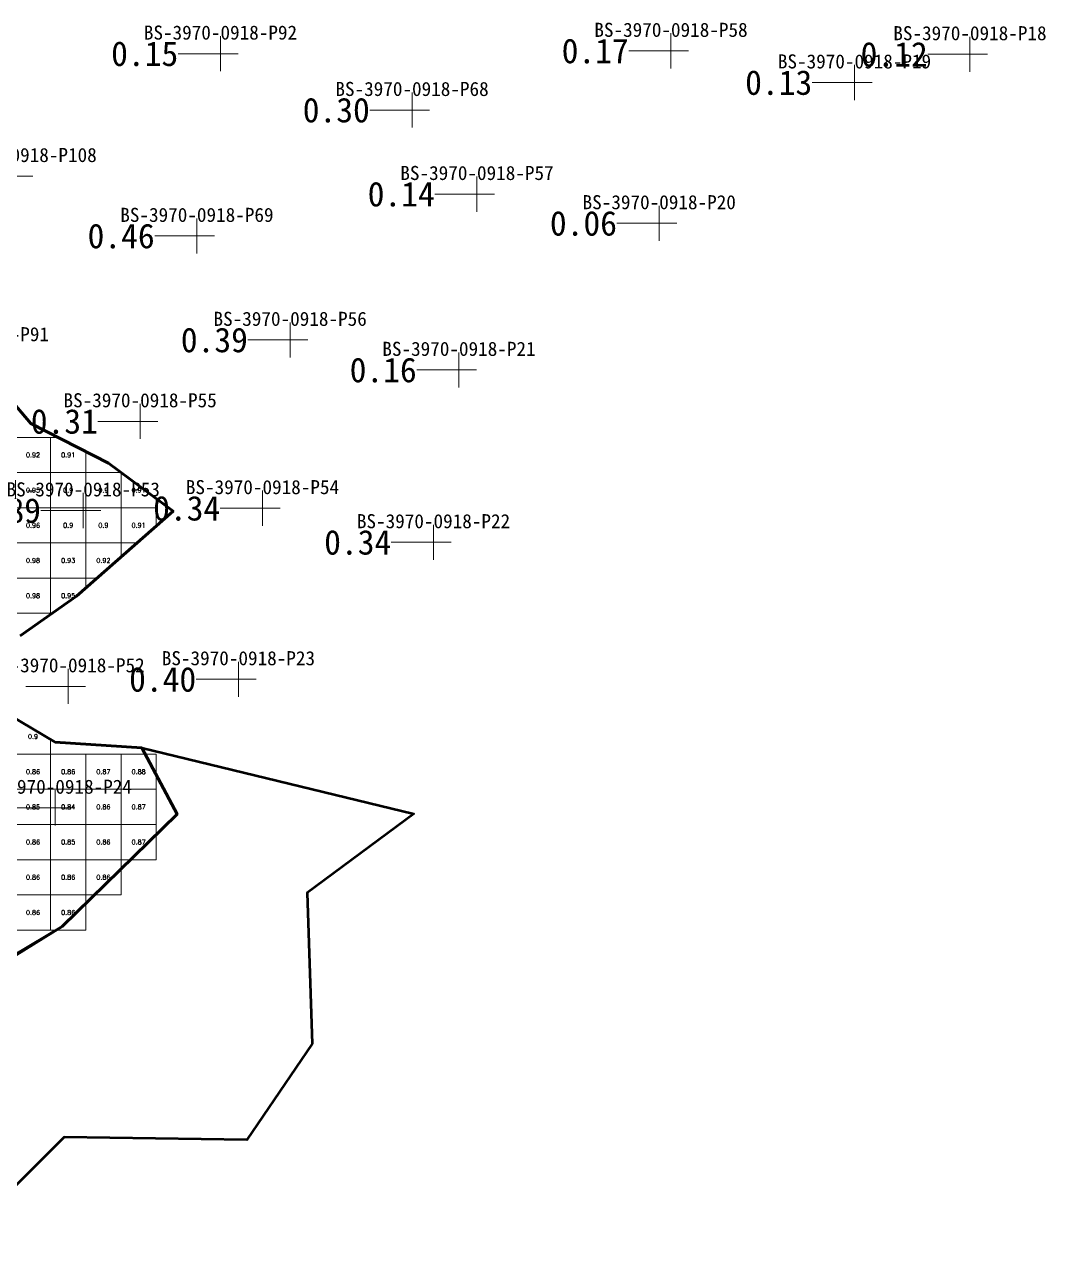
# Model space of a CAD drawing. Header units: inches. Extents: x 469796 to 469991, y 4349683 to 4349814.
# Drawn here: x 469919.56 to 469948.57, y 4349735.56 to 4349770.18 of the extents above; entities that cross this region are included whole.
import ezdxf
from ezdxf.enums import TextEntityAlignment as Align

# ---------------------------------------------------------------- set-up
doc = ezdxf.new("R2010")
doc.units = ezdxf.units.IN
doc.header["$MEASUREMENT"] = 0
for name, color, linetype, lineweight in [('点', 7, 'Continuous', 0), ('爆区方格网', 7, 'Continuous', 0), ('线条', 7, 'Continuous', 0), ('钻孔', 7, 'Continuous', 0)]:
    doc.layers.add(name, color=color, linetype=linetype, lineweight=lineweight)
doc.styles.add('3dmine_textStyle_1', font='txt.shx', dxfattribs={"height": 1, "bigfont": 'gbcbig.shx'})
doc.styles.add('3dmine_textStyle_2', font='', dxfattribs={"height": 1})
doc.styles.get('3dmine_textStyle_2').set_extended_font_data('SimSun-ExtB')

msp = doc.modelspace()

# ---------------------------------------------------------------- hatches: boundary and pattern name
at = {"layer": '钻孔', "linetype": 'Continuous', "lineweight": 0, "true_color": 0x808080, "extrusion": (0, 1, 0)}
for points in [[(-469926.129, 3960.351), (-469925.129, 3960.351), (-469925.129, 3972.351), (-469926.129, 3972.351)], [(-469938.925, 3960.271), (-469937.925, 3960.271), (-469937.925, 3972.271), (-469938.925, 3972.271)], [(-469947.416, 3959.676), (-469946.416, 3959.676), (-469946.416, 3971.676), (-469947.416, 3971.676)], [(-469944.137, 3960.063), (-469943.137, 3960.063), (-469943.137, 3972.063), (-469944.137, 3972.063)], [(-469931.57, 3960.393), (-469930.57, 3960.393), (-469930.57, 3972.393), (-469931.57, 3972.393)], [(-469920.302, 3960.265), (-469919.302, 3960.265), (-469919.302, 3972.265), (-469920.302, 3972.265)], [(-469933.415, 3960.395), (-469932.415, 3960.395), (-469932.415, 3972.395), (-469933.415, 3972.395)], [(-469938.591, 3960.01), (-469937.591, 3960.01), (-469937.591, 3972.01), (-469938.591, 3972.01)], [(-469925.46, 3960.35), (-469924.46, 3960.35), (-469924.46, 3972.35), (-469925.46, 3972.35)], [(-469928.108, 3959.521), (-469927.108, 3959.521), (-469927.108, 3972.521), (-469928.108, 3972.521)], [(-469932.903, 3960.151), (-469931.903, 3960.151), (-469931.903, 3972.151), (-469932.903, 3972.151)], [(-469923.847, 3960.349), (-469922.847, 3960.349), (-469922.847, 3972.349), (-469923.847, 3972.349)], [(-469927.322, 3960.427), (-469926.322, 3960.427), (-469926.322, 3972.427), (-469927.322, 3972.427)], [(-469932.18, 3960.143), (-469931.18, 3960.143), (-469931.18, 3972.143), (-469932.18, 3972.143)], [(-469921.799, 3959.565), (-469920.799, 3959.565), (-469920.799, 3972.565), (-469921.799, 3972.565)], [(-469926.639, 3960.377), (-469925.639, 3960.377), (-469925.639, 3972.377), (-469926.639, 3972.377)]]:
    msp.add_hatch(color=8, dxfattribs=at).paths.add_polyline_path(points, flags=0)
at = {"layer": '钻孔', "linetype": 'Continuous', "lineweight": 0, "true_color": 0x00ffff, "extrusion": (0, 1, 0)}
for points in [[(-469922.231, 3959.919), (-469921.231, 3959.919), (-469921.231, 3971.919), (-469922.231, 3971.919)], [(-469921.438, 3959.664), (-469920.438, 3959.664), (-469920.438, 3972.664), (-469921.438, 3972.664)]]:
    msp.add_hatch(color=4, dxfattribs=at).paths.add_polyline_path(points, flags=0)

# ---------------------------------------------------------------- linework, layer by layer
at = {"color": 5, "linetype": 'Continuous', "lineweight": 53, "elevation": 3966.246}
for points in [[(469919.44, 4349752.801), (469921.036, 4349753.929), (469923.781, 4349756.345), (469921.953, 4349757.713), (469919.744, 4349758.835), (469918.082, 4349760.773)], [(469918.257, 4349743.131), (469920.63, 4349744.542), (469923.896, 4349747.734), (469922.899, 4349749.619), (469920.438, 4349749.783), (469917.807, 4349751.337)]]:
    msp.add_lwpolyline(points, dxfattribs=at)
at = {"color": 1, "linetype": 'Continuous', "lineweight": 50, "true_color": 0xff0000, "elevation": 3966.246}
for points in [[(469914.34, 4349740.643), (469920.63, 4349744.542), (469923.896, 4349747.734), (469922.899, 4349749.619), (469922.899, 4349749.619)], [(469922.899, 4349749.619), (469930.619, 4349747.744), (469927.588, 4349745.496), (469927.738, 4349741.214), (469925.874, 4349738.479), (469920.687, 4349738.561), (469917.687, 4349735.561)]]:
    msp.add_lwpolyline(points, dxfattribs=at)
at = {"layer": '点', "color": 138, "linetype": 'Continuous', "lineweight": 0, "true_color": 0x004c4c}
for points, elevation in [([(469925.129, 4349768.844), (469925.129, 4349769.844)], 3972.351), ([(469937.925, 4349768.922), (469937.925, 4349769.922)], 3972.271), ([(469946.416, 4349768.826), (469946.416, 4349769.826)], 3971.676), ([(469925.629, 4349769.344), (469924.629, 4349769.344)], 3972.351), ([(469938.425, 4349769.422), (469937.425, 4349769.422)], 3972.271), ([(469946.916, 4349769.326), (469945.916, 4349769.326)], 3971.676), ([(469943.137, 4349768.024), (469943.137, 4349769.024)], 3972.063), ([(469930.57, 4349767.242), (469930.57, 4349768.242)], 3972.393), ([(469943.637, 4349768.524), (469942.637, 4349768.524)], 3972.063), ([(469931.07, 4349767.742), (469930.07, 4349767.742)], 3972.393), ([(469919.802, 4349765.865), (469918.802, 4349765.865)], 3972.265), ([(469932.415, 4349764.854), (469932.415, 4349765.854)], 3972.395), ([(469932.915, 4349765.354), (469931.915, 4349765.354)], 3972.395), ([(469937.591, 4349764.024), (469937.591, 4349765.024)], 3972.01), ([(469924.46, 4349763.664), (469924.46, 4349764.664)], 3972.35), ([(469938.091, 4349764.524), (469937.091, 4349764.524)], 3972.01), ([(469924.96, 4349764.164), (469923.96, 4349764.164)], 3972.35), ([(469927.108, 4349760.71), (469927.108, 4349761.71)], 3972.521), ([(469927.608, 4349761.21), (469926.608, 4349761.21)], 3972.521), ([(469931.903, 4349759.857), (469931.903, 4349760.857)], 3972.151), ([(469932.403, 4349760.357), (469931.403, 4349760.357)], 3972.151), ([(469922.847, 4349758.396), (469922.847, 4349759.396)], 3972.349), ([(469923.347, 4349758.896), (469922.347, 4349758.896)], 3972.349), ([(469921.231, 4349755.864), (469921.231, 4349756.864)], 3971.919), ([(469926.322, 4349755.928), (469926.322, 4349756.928)], 3972.427), ([(469921.731, 4349756.364), (469920.731, 4349756.364)], 3971.919), ([(469926.822, 4349756.428), (469925.822, 4349756.428)], 3972.427), ([(469931.18, 4349754.96), (469931.18, 4349755.96)], 3972.143), ([(469931.68, 4349755.46), (469930.68, 4349755.46)], 3972.143), ([(469925.639, 4349751.067), (469925.639, 4349752.067)], 3972.377), ([(469920.799, 4349750.866), (469920.799, 4349751.866)], 3972.565), ([(469921.299, 4349751.366), (469920.299, 4349751.366)], 3972.565), ([(469926.139, 4349751.567), (469925.139, 4349751.567)], 3972.377), ([(469920.438, 4349747.416), (469920.438, 4349748.416)], 3972.664), ([(469920.938, 4349747.916), (469919.938, 4349747.916)], 3972.664)]:
    msp.add_lwpolyline(points, dxfattribs=dict(at, elevation=elevation))
at = {"layer": '爆区方格网', "color": 4, "linetype": 'Continuous', "lineweight": 0, "true_color": 0x00ffff, "elevation": 3972.193}
for points in [[(469920.304, 4349757.442), (469919.304, 4349757.442), (469919.304, 4349758.442), (469920.304, 4349758.442), (469920.304, 4349757.442)], [(469921.304, 4349758.043), (469921.304, 4349757.442), (469920.304, 4349757.442), (469920.304, 4349758.442), (469920.518, 4349758.442), (469921.304, 4349758.043)], [(469920.304, 4349756.442), (469919.304, 4349756.442), (469919.304, 4349757.442), (469920.304, 4349757.442), (469920.304, 4349756.442)], [(469921.304, 4349756.442), (469920.304, 4349756.442), (469920.304, 4349757.442), (469921.304, 4349757.442), (469921.304, 4349756.442)], [(469922.304, 4349756.442), (469921.304, 4349756.442), (469921.304, 4349757.442), (469922.304, 4349757.442), (469922.304, 4349756.442)], [(469923.304, 4349756.702), (469923.304, 4349756.442), (469922.304, 4349756.442), (469922.304, 4349757.442), (469922.315, 4349757.442), (469923.304, 4349756.702)], [(469920.304, 4349755.442), (469919.304, 4349755.442), (469919.304, 4349756.442), (469920.304, 4349756.442), (469920.304, 4349755.442)], [(469921.304, 4349755.442), (469920.304, 4349755.442), (469920.304, 4349756.442), (469921.304, 4349756.442), (469921.304, 4349755.442)], [(469922.304, 4349755.442), (469921.304, 4349755.442), (469921.304, 4349756.442), (469922.304, 4349756.442), (469922.304, 4349755.442)], [(469923.304, 4349755.924), (469922.756, 4349755.442), (469922.304, 4349755.442), (469922.304, 4349756.442), (469923.304, 4349756.442), (469923.304, 4349755.924)], [(469920.304, 4349754.442), (469919.304, 4349754.442), (469919.304, 4349755.442), (469920.304, 4349755.442), (469920.304, 4349754.442)], [(469921.304, 4349754.442), (469920.304, 4349754.442), (469920.304, 4349755.442), (469921.304, 4349755.442), (469921.304, 4349754.442)], [(469922.304, 4349755.044), (469921.619, 4349754.442), (469921.304, 4349754.442), (469921.304, 4349755.442), (469922.304, 4349755.442), (469922.304, 4349755.044)], [(469920.304, 4349753.442), (469919.304, 4349753.442), (469919.304, 4349754.442), (469920.304, 4349754.442), (469920.304, 4349753.442)], [(469921.304, 4349754.164), (469921.036, 4349753.929), (469920.348, 4349753.442), (469920.304, 4349753.442), (469920.304, 4349754.442), (469921.304, 4349754.442), (469921.304, 4349754.164)], [(469920.304, 4349749.862), (469920.304, 4349749.442), (469919.304, 4349749.442), (469919.304, 4349750.442), (469919.322, 4349750.442), (469920.304, 4349749.862)], [(469920.304, 4349748.442), (469919.304, 4349748.442), (469919.304, 4349749.442), (469920.304, 4349749.442), (469920.304, 4349748.442)], [(469921.304, 4349748.442), (469920.304, 4349748.442), (469920.304, 4349749.442), (469921.304, 4349749.442), (469921.304, 4349748.442)], [(469922.304, 4349748.442), (469921.304, 4349748.442), (469921.304, 4349749.442), (469922.304, 4349749.442), (469922.304, 4349748.442)], [(469923.304, 4349748.442), (469922.304, 4349748.442), (469922.304, 4349749.442), (469923.304, 4349749.442), (469923.304, 4349748.442)], [(469920.304, 4349747.442), (469919.304, 4349747.442), (469919.304, 4349748.442), (469920.304, 4349748.442), (469920.304, 4349747.442)], [(469921.304, 4349747.442), (469920.304, 4349747.442), (469920.304, 4349748.442), (469921.304, 4349748.442), (469921.304, 4349747.442)], [(469922.304, 4349747.442), (469921.304, 4349747.442), (469921.304, 4349748.442), (469922.304, 4349748.442), (469922.304, 4349747.442)], [(469923.304, 4349747.442), (469922.304, 4349747.442), (469922.304, 4349748.442), (469923.304, 4349748.442), (469923.304, 4349747.442)], [(469920.304, 4349746.442), (469919.304, 4349746.442), (469919.304, 4349747.442), (469920.304, 4349747.442), (469920.304, 4349746.442)], [(469921.304, 4349746.442), (469920.304, 4349746.442), (469920.304, 4349747.442), (469921.304, 4349747.442), (469921.304, 4349746.442)], [(469922.304, 4349746.442), (469921.304, 4349746.442), (469921.304, 4349747.442), (469922.304, 4349747.442), (469922.304, 4349746.442)], [(469923.304, 4349746.442), (469922.304, 4349746.442), (469922.304, 4349747.442), (469923.304, 4349747.442), (469923.304, 4349746.442)], [(469920.304, 4349745.442), (469919.304, 4349745.442), (469919.304, 4349746.442), (469920.304, 4349746.442), (469920.304, 4349745.442)], [(469921.304, 4349745.442), (469920.304, 4349745.442), (469920.304, 4349746.442), (469921.304, 4349746.442), (469921.304, 4349745.442)], [(469922.304, 4349745.442), (469921.304, 4349745.442), (469921.304, 4349746.442), (469922.304, 4349746.442), (469922.304, 4349745.442)], [(469920.304, 4349744.442), (469919.304, 4349744.442), (469919.304, 4349745.442), (469920.304, 4349745.442), (469920.304, 4349744.442)], [(469921.304, 4349744.442), (469920.469, 4349744.442), (469920.63, 4349744.542), (469920.462, 4349744.442), (469920.304, 4349744.442), (469920.304, 4349745.442), (469921.304, 4349745.442), (469921.304, 4349744.442)]]:
    msp.add_lwpolyline(points, dxfattribs=at)
at = {"layer": '线条', "color": 138, "linetype": 'Continuous', "lineweight": 0, "true_color": 0x004c4c}
for points, elevation in [([(469925.129, 4349769.344), (469925.129, 4349769.344), (469925.129, 4349769.344)], 3972.351), ([(469937.925, 4349769.422), (469937.925, 4349769.422), (469937.925, 4349769.422)], 3972.271), ([(469946.416, 4349769.326), (469946.416, 4349769.326), (469946.416, 4349769.326)], 3971.676), ([(469943.137, 4349768.524), (469943.137, 4349768.524), (469943.137, 4349768.524)], 3972.063), ([(469930.57, 4349767.742), (469930.57, 4349767.742), (469930.57, 4349767.742)], 3972.393), ([(469932.415, 4349765.354), (469932.415, 4349765.354), (469932.415, 4349765.354)], 3972.395), ([(469937.591, 4349764.524), (469937.591, 4349764.524), (469937.591, 4349764.524)], 3972.01), ([(469924.46, 4349764.164), (469924.46, 4349764.164), (469924.46, 4349764.164)], 3972.35), ([(469927.108, 4349761.21), (469927.108, 4349761.21), (469927.108, 4349761.21)], 3972.521), ([(469931.903, 4349760.357), (469931.903, 4349760.357), (469931.903, 4349760.357)], 3972.151), ([(469922.847, 4349758.896), (469922.847, 4349758.896), (469922.847, 4349758.896)], 3972.349), ([(469921.231, 4349756.364), (469921.231, 4349756.364), (469921.231, 4349756.364)], 3971.919), ([(469926.322, 4349756.428), (469926.322, 4349756.428), (469926.322, 4349756.428)], 3972.427), ([(469931.18, 4349755.46), (469931.18, 4349755.46), (469931.18, 4349755.46)], 3972.143), ([(469920.799, 4349751.366), (469920.799, 4349751.366), (469920.799, 4349751.366)], 3972.565), ([(469925.639, 4349751.567), (469925.639, 4349751.567), (469925.639, 4349751.567)], 3972.377), ([(469920.438, 4349747.916), (469920.438, 4349747.916), (469920.438, 4349747.916)], 3972.664)]:
    msp.add_lwpolyline(points, dxfattribs=dict(at, elevation=elevation))
at = {"layer": '钻孔', "color": 8, "linetype": 'Continuous', "lineweight": 0, "true_color": 0x808080}
for points, elevation in [([(469925.129, 4349769.344), (469923.929, 4349769.344)], 3972.351), ([(469925.129, 4349769.344), (469923.929, 4349769.344)], 3960.351), ([(469937.925, 4349769.422), (469936.725, 4349769.422)], 3972.271), ([(469937.925, 4349769.422), (469936.725, 4349769.422)], 3960.271), ([(469946.416, 4349769.326), (469945.216, 4349769.326)], 3971.676), ([(469946.416, 4349769.326), (469945.216, 4349769.326)], 3959.676), ([(469943.137, 4349768.524), (469941.937, 4349768.524)], 3972.063), ([(469943.137, 4349768.524), (469941.937, 4349768.524)], 3960.063), ([(469930.57, 4349767.742), (469929.37, 4349767.742)], 3972.393), ([(469930.57, 4349767.742), (469929.37, 4349767.742)], 3960.393), ([(469932.415, 4349765.354), (469931.215, 4349765.354)], 3972.395), ([(469932.415, 4349765.354), (469931.215, 4349765.354)], 3960.395), ([(469937.591, 4349764.524), (469936.391, 4349764.524)], 3972.01), ([(469937.591, 4349764.524), (469936.391, 4349764.524)], 3960.01), ([(469924.46, 4349764.164), (469923.26, 4349764.164)], 3972.35), ([(469924.46, 4349764.164), (469923.26, 4349764.164)], 3960.35), ([(469927.108, 4349761.21), (469925.908, 4349761.21)], 3972.521), ([(469927.108, 4349761.21), (469925.908, 4349761.21)], 3959.521), ([(469931.903, 4349760.357), (469930.703, 4349760.357)], 3972.151), ([(469931.903, 4349760.357), (469930.703, 4349760.357)], 3960.151), ([(469922.847, 4349758.896), (469921.647, 4349758.896)], 3972.349), ([(469922.847, 4349758.896), (469921.647, 4349758.896)], 3960.349), ([(469926.322, 4349756.428), (469925.122, 4349756.428)], 3972.427), ([(469926.322, 4349756.428), (469925.122, 4349756.428)], 3960.427), ([(469931.18, 4349755.46), (469929.98, 4349755.46)], 3972.143), ([(469931.18, 4349755.46), (469929.98, 4349755.46)], 3960.143), ([(469920.799, 4349751.366), (469919.599, 4349751.366)], 3972.565), ([(469920.799, 4349751.366), (469919.599, 4349751.366)], 3959.565), ([(469925.639, 4349751.567), (469924.439, 4349751.567)], 3972.377), ([(469925.639, 4349751.567), (469924.439, 4349751.567)], 3960.377)]:
    msp.add_lwpolyline(points, dxfattribs=dict(at, elevation=elevation))
at = {"layer": '钻孔', "color": 4, "linetype": 'Continuous', "lineweight": 0, "true_color": 0x00ffff}
for points, elevation in [([(469921.231, 4349756.364), (469920.031, 4349756.364)], 3971.919), ([(469921.231, 4349756.364), (469920.031, 4349756.364)], 3959.919), ([(469920.438, 4349747.916), (469919.238, 4349747.916)], 3972.664), ([(469920.438, 4349747.916), (469919.238, 4349747.916)], 3959.664)]:
    msp.add_lwpolyline(points, dxfattribs=dict(at, elevation=elevation))

# ---------------------------------------------------------------- texts
at = {"color": 4, "linetype": 'Continuous', "lineweight": 0, "true_color": 0x00ffff, "style": '3dmine_textStyle_1'}
for s, p in [('0.92', (469919.804, 4349757.942, 3972.193)), ('0.91', (469920.804, 4349757.942, 3972.193)), ('0.95', (469919.804, 4349756.942, 3972.193)), ('0.9', (469920.804, 4349756.942, 3972.193)), ('0.9', (469921.804, 4349756.942, 3972.193)), ('0.91', (469922.804, 4349756.942, 3972.193)), ('0.96', (469919.804, 4349755.942, 3972.193)), ('0.9', (469920.804, 4349755.942, 3972.193)), ('0.9', (469921.804, 4349755.942, 3972.193)), ('0.91', (469922.804, 4349755.942, 3972.193)), ('0.98', (469919.804, 4349754.942, 3972.193)), ('0.93', (469920.804, 4349754.942, 3972.193)), ('0.92', (469921.804, 4349754.942, 3972.193)), ('0.98', (469919.804, 4349753.942, 3972.193)), ('0.95', (469920.804, 4349753.942, 3972.193)), ('0.9', (469919.804, 4349749.942, 3972.193)), ('0.86', (469919.804, 4349748.942, 3972.193)), ('0.86', (469920.804, 4349748.942, 3972.193)), ('0.87', (469921.804, 4349748.942, 3972.193)), ('0.88', (469922.804, 4349748.942, 3972.193)), ('0.85', (469919.804, 4349747.942, 3972.193)), ('0.84', (469920.804, 4349747.942, 3972.193)), ('0.86', (469921.804, 4349747.942, 3972.193)), ('0.87', (469922.804, 4349747.942, 3972.193)), ('0.86', (469919.804, 4349746.942, 3972.193)), ('0.85', (469920.804, 4349746.942, 3972.193)), ('0.86', (469921.804, 4349746.942, 3972.193)), ('0.87', (469922.804, 4349746.942, 3972.193)), ('0.86', (469919.804, 4349745.942, 3972.193)), ('0.86', (469920.804, 4349745.942, 3972.193)), ('0.86', (469921.804, 4349745.942, 3972.193)), ('0.86', (469919.804, 4349744.942, 3972.193)), ('0.86', (469920.804, 4349744.942, 3972.193))]:
    msp.add_text(s, height=0.1333, dxfattribs=at).set_placement(p, align=Align.MIDDLE_CENTER)
at = {"layer": '钻孔', "color": 138, "linetype": 'Continuous', "lineweight": 0, "true_color": 0x004c4c, "style": '3dmine_textStyle_2'}
for s, p in [('BS-3970-0918-P92', (469925.129, 4349769.744, 3972.351)), ('BS-3970-0918-P58', (469937.925, 4349769.822, 3972.271)), ('BS-3970-0918-P18', (469946.416, 4349769.726, 3971.676)), ('BS-3970-0918-P19', (469943.137, 4349768.924, 3972.063)), ('BS-3970-0918-P68', (469930.57, 4349768.142, 3972.393)), ('BS-3970-0918-P108', (469919.302, 4349766.265, 3972.265)), ('BS-3970-0918-P57', (469932.415, 4349765.754, 3972.395)), ('BS-3970-0918-P20', (469937.591, 4349764.924, 3972.01)), ('BS-3970-0918-P69', (469924.46, 4349764.564, 3972.35)), ('BS-3970-0918-P56', (469927.108, 4349761.61, 3972.521)), ('BS-3970-0918-P91', (469918.082, 4349761.173, 3972.193)), ('BS-3970-0918-P21', (469931.903, 4349760.757, 3972.151)), ('BS-3970-0918-P55', (469922.847, 4349759.296, 3972.349)), ('BS-3970-0918-P53', (469921.231, 4349756.764, 3971.919)), ('BS-3970-0918-P54', (469926.322, 4349756.828, 3972.427)), ('BS-3970-0918-P22', (469931.18, 4349755.86, 3972.143)), ('BS-3970-0918-P23', (469925.639, 4349751.967, 3972.377)), ('BS-3970-0918-P52', (469920.799, 4349751.766, 3972.565)), ('BS-3970-0918-P24', (469920.438, 4349748.316, 3972.664))]:
    msp.add_text(s, height=0.4, dxfattribs=at).set_placement(p, align=Align.CENTER)
at = {"layer": '钻孔', "color": 8, "linetype": 'Continuous', "lineweight": 0, "true_color": 0x808080, "style": '3dmine_textStyle_2'}
for s, p in [('0.15', (469923.929, 4349769.344, 3966.351)), ('0.17', (469936.725, 4349769.422, 3966.271)), ('0.12', (469945.216, 4349769.326, 3965.676)), ('0.13', (469941.937, 4349768.524, 3966.063)), ('0.30', (469929.37, 4349767.742, 3966.393)), ('0.14', (469931.215, 4349765.354, 3966.395)), ('0.06', (469936.391, 4349764.524, 3966.01)), ('0.46', (469923.26, 4349764.164, 3966.35)), ('0.39', (469925.908, 4349761.21, 3966.021)), ('0.16', (469930.703, 4349760.357, 3966.151)), ('0.31', (469921.647, 4349758.896, 3966.349)), ('0.34', (469925.122, 4349756.428, 3966.427)), ('0.34', (469929.98, 4349755.46, 3966.143)), ('0.40', (469924.439, 4349751.567, 3966.377))]:
    msp.add_text(s, height=0.7, dxfattribs=at).set_placement(p, align=Align.MIDDLE_RIGHT)
at = {"layer": '钻孔', "color": 4, "linetype": 'Continuous', "lineweight": 0, "true_color": 0x00ffff, "style": '3dmine_textStyle_2'}
msp.add_text('0.89', height=0.7, dxfattribs=at).set_placement((469920.031, 4349756.364, 3965.919), align=Align.MIDDLE_RIGHT)

doc.saveas('drawing.dxf')
